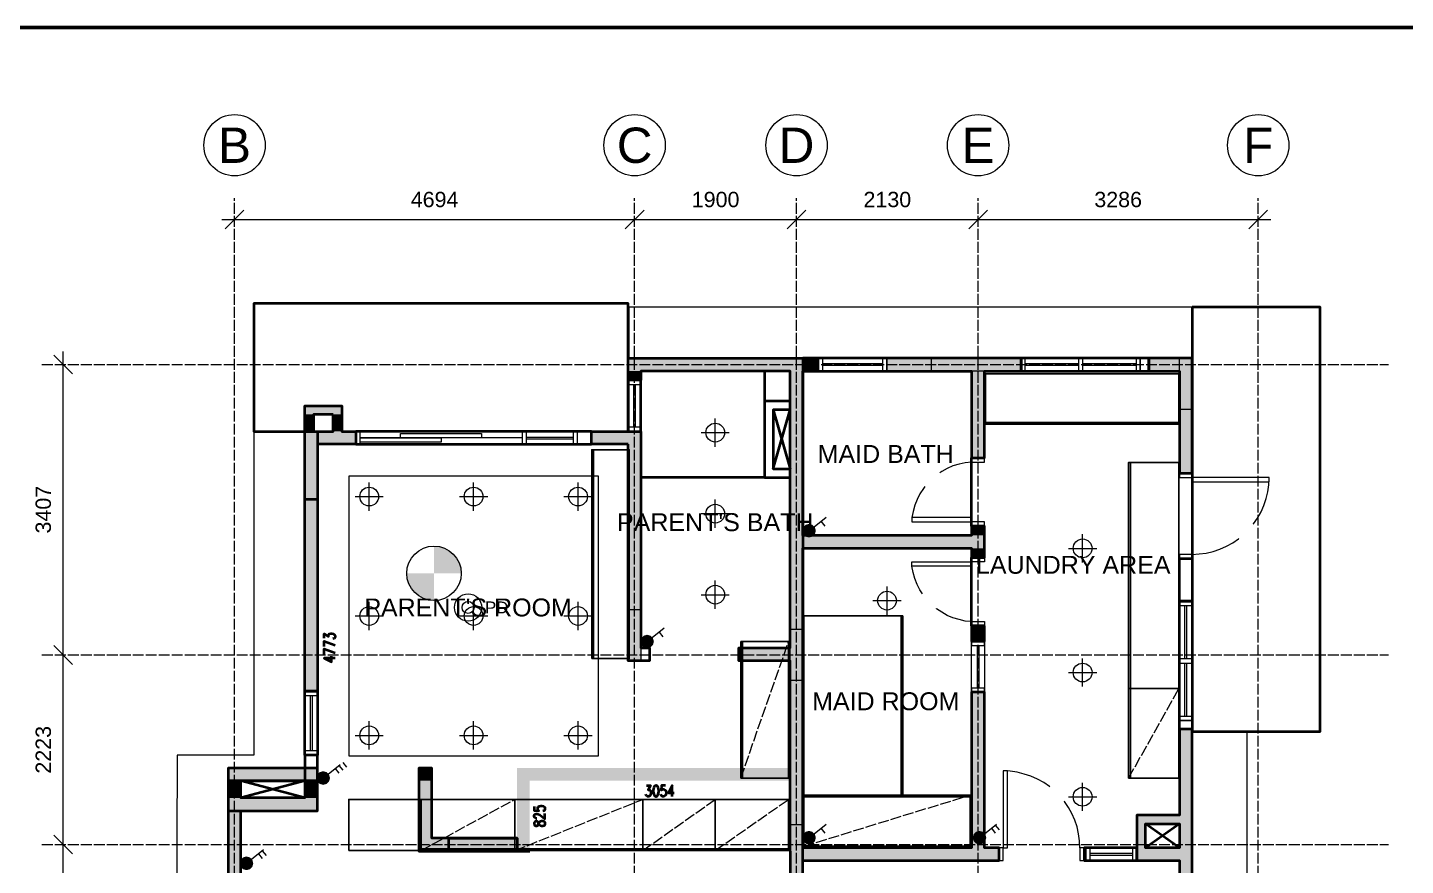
# Model space of a CAD drawing. Header units: millimetres. Extents: x 5 to 415, y 5 to 292.
# Drawn here: x 91.8 to 253.5, y 193.8 to 292 of the extents above; entities that cross this region are included whole.
import ezdxf
from ezdxf.enums import TextEntityAlignment as Align

# ---------------------------------------------------------------- set-up
doc = ezdxf.new("R2010")
doc.units = ezdxf.units.MM
doc.linetypes.add('DASHED', pattern=[1.524, 1.27, -0.254])
for name, color, linetype, lineweight in [('0-SHEET', 7, 'CONTINUOUS', 50), ('A-DOOR', 7, 'CONTINUOUS', 18), ('A-GRID', 8, 'DASHED', 13), ('A-GRID-TAG', 7, 'CONTINUOUS', 18), ('A-WALL', 250, 'CONTINUOUS', 35), ('A-WALL-FILL', 250, 'CONTINUOUS', 0), ('A-WALL-NEW', 5, 'CONTINUOUS', 35), ('A-WIND', 7, 'CONTINUOUS', 13), ('I-DIM', 5, 'CONTINUOUS', 13), ('I-JOIN', 6, 'CONTINUOUS', 25), ('I-JOIN-HIDDEN', 6, 'DASHED', 13), ('I-LITE', 1, 'CONTINUOUS', 18), ('I-ROOM', 7, 'CONTINUOUS', 13)]:
    doc.layers.add(name, color=color, linetype=linetype, lineweight=lineweight)
doc.styles.get("Standard").update_dxf_attribs({"font": 'arial.ttf'})

msp = doc.modelspace()

# ---------------------------------------------------------------- hatches: boundary and pattern name
at = {"layer": 'A-WALL-FILL', "true_color": 0x4d4d4d}
h = msp.add_hatch(color=7, dxfattribs=at)
h.dxf.hatch_style = 1
h.paths.add_polyline_path([(182.78, 253.22), (162.28, 253.22), (182.78, 251.72), (182.78, 253.22)])
h = msp.add_hatch(color=7, dxfattribs=at)
h.dxf.hatch_style = 1
h.paths.add_polyline_path([(162.28, 253.22), (182.78, 251.72), (162.28, 251.72), (162.28, 253.22)])
h = msp.add_hatch(color=7, dxfattribs=at)
h.dxf.hatch_style = 1
h.paths.add_polyline_path([(184.62, 253.22), (182.78, 253.22), (184.62, 251.72), (184.62, 253.22)])
h = msp.add_hatch(color=7, dxfattribs=at)
h.dxf.hatch_style = 1
h.paths.add_polyline_path([(182.78, 253.22), (184.62, 251.72), (182.78, 251.72), (182.78, 253.22)])
h = msp.add_hatch(color=7, dxfattribs=at)
h.dxf.hatch_style = 1
h.paths.add_polyline_path([(197.88, 253.22), (192.62, 253.22), (197.88, 251.72), (197.88, 253.22)])
h = msp.add_hatch(color=7, dxfattribs=at)
h.dxf.hatch_style = 1
h.paths.add_polyline_path([(192.62, 253.22), (197.88, 251.72), (192.62, 251.72), (192.62, 253.22)])
h = msp.add_hatch(color=7, dxfattribs=at)
h.dxf.hatch_style = 1
h.paths.add_polyline_path([(208.37, 253.22), (197.88, 253.22), (208.37, 251.72), (208.37, 253.22)])
h = msp.add_hatch(color=7, dxfattribs=at)
h.dxf.hatch_style = 1
h.paths.add_polyline_path([(197.88, 253.22), (208.37, 251.72), (197.88, 251.72), (197.88, 253.22)])
h = msp.add_hatch(color=7, dxfattribs=at)
h.dxf.hatch_style = 1
h.paths.add_polyline_path([(226.97, 253.22), (223.37, 253.22), (226.97, 251.72), (226.97, 253.22)])
h = msp.add_hatch(color=7, dxfattribs=at)
h.dxf.hatch_style = 1
h.paths.add_polyline_path([(223.37, 253.22), (226.97, 251.72), (223.37, 251.72), (223.37, 253.22)])
h = msp.add_hatch(color=7, dxfattribs=at)
h.dxf.hatch_style = 1
h.paths.add_polyline_path([(228.47, 253.22), (226.97, 253.22), (228.47, 247.22), (228.47, 253.22)])
h = msp.add_hatch(color=7, dxfattribs=at)
h.dxf.hatch_style = 1
h.paths.add_polyline_path([(226.97, 253.22), (228.47, 247.22), (226.97, 247.22), (226.97, 253.22)])
h = msp.add_hatch(color=7, dxfattribs=at)
h.dxf.hatch_style = 1
h.paths.add_polyline_path([(163.78, 251.72), (162.28, 251.72), (163.78, 250.64), (163.78, 251.72)])
h = msp.add_hatch(color=7, dxfattribs=at)
h.dxf.hatch_style = 1
h.paths.add_polyline_path([(162.28, 251.72), (163.78, 250.64), (162.28, 250.64), (162.28, 251.72)])
h = msp.add_hatch(color=7, dxfattribs=at)
h.dxf.hatch_style = 1
h.paths.add_polyline_path([(182.78, 251.72), (181.28, 251.72), (182.78, 239.25), (182.78, 251.72)])
h = msp.add_hatch(color=7, dxfattribs=at)
h.dxf.hatch_style = 1
h.paths.add_polyline_path([(181.28, 251.72), (182.78, 239.25), (181.28, 239.25), (181.28, 251.72)])
h = msp.add_hatch(color=7, dxfattribs=at)
h.dxf.hatch_style = 1
h.paths.add_polyline_path([(204.07, 251.72), (202.57, 251.72), (204.07, 241.54), (204.07, 251.72)])
h = msp.add_hatch(color=7, dxfattribs=at)
h.dxf.hatch_style = 1
h.paths.add_polyline_path([(202.57, 251.72), (204.07, 241.54), (202.57, 241.54), (202.57, 251.72)])
h = msp.add_hatch(color=7, dxfattribs=at)
h.dxf.hatch_style = 1
h.paths.add_polyline_path([(128.67, 247.64), (124.35, 247.64), (128.67, 246.64), (128.67, 247.64)])
h = msp.add_hatch(color=7, dxfattribs=at)
h.dxf.hatch_style = 1
h.paths.add_polyline_path([(124.35, 247.64), (128.67, 246.64), (124.35, 246.64), (124.35, 247.64)])
h = msp.add_hatch(color=7, dxfattribs=at)
h.dxf.hatch_style = 1
h.paths.add_polyline_path([(125.35, 246.64), (124.35, 246.64), (125.35, 244.64), (125.35, 246.64)])
h = msp.add_hatch(color=7, dxfattribs=at)
h.dxf.hatch_style = 1
h.paths.add_polyline_path([(124.35, 246.64), (125.35, 244.64), (124.35, 244.64), (124.35, 246.64)])
h = msp.add_hatch(color=7, dxfattribs=at)
h.dxf.hatch_style = 1
h.paths.add_polyline_path([(128.67, 246.64), (127.67, 246.64), (128.67, 244.64), (128.67, 246.64)])
h = msp.add_hatch(color=7, dxfattribs=at)
h.dxf.hatch_style = 1
h.paths.add_polyline_path([(127.67, 246.64), (128.67, 244.64), (127.67, 244.64), (127.67, 246.64)])
h = msp.add_hatch(color=7, dxfattribs=at)
h.dxf.hatch_style = 1
h.paths.add_polyline_path([(228.47, 247.22), (226.97, 247.22), (228.47, 239.73), (228.47, 247.22)])
h = msp.add_hatch(color=7, dxfattribs=at)
h.dxf.hatch_style = 1
h.paths.add_polyline_path([(226.97, 247.22), (228.47, 239.73), (226.97, 239.73), (226.97, 247.22)])
h = msp.add_hatch(color=7, dxfattribs=at)
h.dxf.hatch_style = 1
h.paths.add_polyline_path([(130.35, 244.64), (124.35, 244.64), (130.35, 243.14), (130.35, 244.64)])
h = msp.add_hatch(color=7, dxfattribs=at)
h.dxf.hatch_style = 1
h.paths.add_polyline_path([(124.35, 244.64), (130.35, 243.14), (124.35, 243.14), (124.35, 244.64)])
h = msp.add_hatch(color=7, dxfattribs=at)
h.dxf.hatch_style = 1
h.paths.add_polyline_path([(124.35, 244.64), (124.35, 236.65), (125.85, 244.64), (124.35, 244.64)])
h = msp.add_hatch(color=7, dxfattribs=at)
h.dxf.hatch_style = 1
h.paths.add_polyline_path([(124.35, 236.65), (125.85, 244.64), (125.85, 236.65), (124.35, 236.65)])
h = msp.add_hatch(color=7, dxfattribs=at)
h.dxf.hatch_style = 1
h.paths.add_polyline_path([(163.78, 244.64), (157.98, 244.64), (163.78, 243.14), (163.78, 244.64)])
h = msp.add_hatch(color=7, dxfattribs=at)
h.dxf.hatch_style = 1
h.paths.add_polyline_path([(157.98, 244.64), (163.78, 243.14), (157.98, 243.14), (157.98, 244.64)])
h = msp.add_hatch(color=7, dxfattribs=at)
h.dxf.hatch_style = 1
h.paths.add_polyline_path([(125.85, 243.14), (124.35, 243.14), (125.85, 214.17), (125.85, 243.14)])
h = msp.add_hatch(color=7, dxfattribs=at)
h.dxf.hatch_style = 1
h.paths.add_polyline_path([(124.35, 243.14), (125.85, 214.17), (124.35, 214.17), (124.35, 243.14)])
h = msp.add_hatch(color=7, dxfattribs=at)
h.dxf.hatch_style = 1
h.paths.add_polyline_path([(163.78, 243.14), (162.28, 243.14), (163.78, 223.75), (163.78, 243.14)])
h = msp.add_hatch(color=7, dxfattribs=at)
h.dxf.hatch_style = 1
h.paths.add_polyline_path([(162.28, 243.14), (163.78, 223.75), (162.28, 223.75), (162.28, 243.14)])
h = msp.add_hatch(color=7, dxfattribs=at)
h.dxf.hatch_style = 1
h.paths.add_polyline_path([(182.78, 239.25), (181.28, 239.25), (182.78, 230.95), (182.78, 239.25)])
h = msp.add_hatch(color=7, dxfattribs=at)
h.dxf.hatch_style = 1
h.paths.add_polyline_path([(181.28, 239.25), (182.78, 230.95), (181.28, 230.95), (181.28, 239.25)])
h = msp.add_hatch(color=7, dxfattribs=at)
h.dxf.hatch_style = 1
h.paths.add_polyline_path([(204.07, 233.55), (202.57, 233.55), (204.07, 232.45), (204.07, 233.55)])
h = msp.add_hatch(color=7, dxfattribs=at)
h.dxf.hatch_style = 1
h.paths.add_polyline_path([(202.57, 233.55), (204.07, 232.45), (202.57, 232.45), (202.57, 233.55)])
h = msp.add_hatch(color=7, dxfattribs=at)
h.dxf.hatch_style = 1
h.paths.add_polyline_path([(204.07, 232.45), (182.78, 232.45), (204.07, 230.95), (204.07, 232.45)])
h = msp.add_hatch(color=7, dxfattribs=at)
h.dxf.hatch_style = 1
h.paths.add_polyline_path([(182.78, 232.45), (204.07, 230.95), (182.78, 230.95), (182.78, 232.45)])
h = msp.add_hatch(color=7, dxfattribs=at)
h.dxf.hatch_style = 1
h.paths.add_polyline_path([(182.78, 230.95), (181.28, 230.95), (182.78, 221.45), (182.78, 230.95)])
h = msp.add_hatch(color=7, dxfattribs=at)
h.dxf.hatch_style = 1
h.paths.add_polyline_path([(181.28, 230.95), (182.78, 221.45), (181.28, 221.45), (181.28, 230.95)])
h = msp.add_hatch(color=7, dxfattribs=at)
h.dxf.hatch_style = 1
h.paths.add_polyline_path([(204.07, 230.95), (202.57, 230.95), (204.07, 229.85), (204.07, 230.95)])
h = msp.add_hatch(color=7, dxfattribs=at)
h.dxf.hatch_style = 1
h.paths.add_polyline_path([(202.57, 230.95), (204.07, 229.85), (202.57, 229.85), (202.57, 230.95)])
h = msp.add_hatch(color=7, dxfattribs=at)
h.dxf.hatch_style = 1
h.paths.add_polyline_path([(163.78, 223.75), (162.28, 223.75), (163.78, 217.75), (163.78, 223.75)])
h = msp.add_hatch(color=7, dxfattribs=at)
h.dxf.hatch_style = 1
h.paths.add_polyline_path([(162.28, 223.75), (163.78, 217.75), (162.28, 217.75), (162.28, 223.75)])
h = msp.add_hatch(color=7, dxfattribs=at)
h.dxf.hatch_style = 1
h.paths.add_polyline_path([(204.07, 221.85), (202.57, 221.85), (204.07, 220.05), (204.07, 221.85)])
h = msp.add_hatch(color=7, dxfattribs=at)
h.dxf.hatch_style = 1
h.paths.add_polyline_path([(202.57, 221.85), (204.07, 220.05), (202.57, 220.05), (202.57, 221.85)])
h = msp.add_hatch(color=7, dxfattribs=at)
h.dxf.hatch_style = 1
h.paths.add_polyline_path([(182.78, 221.45), (181.28, 221.45), (182.78, 215.45), (182.78, 221.45)])
h = msp.add_hatch(color=7, dxfattribs=at)
h.dxf.hatch_style = 1
h.paths.add_polyline_path([(181.28, 221.45), (182.78, 215.45), (181.28, 215.45), (181.28, 221.45)])
h = msp.add_hatch(color=7, dxfattribs=at)
h.dxf.hatch_style = 1
h.paths.add_polyline_path([(181.28, 219.25), (175.28, 219.25), (181.28, 217.75), (181.28, 219.25)])
h = msp.add_hatch(color=7, dxfattribs=at)
h.dxf.hatch_style = 1
h.paths.add_polyline_path([(175.28, 219.25), (181.28, 217.75), (175.28, 217.75), (175.28, 219.25)])
h = msp.add_hatch(color=7, dxfattribs=at)
h.dxf.hatch_style = 1
h.paths.add_polyline_path([(182.78, 215.45), (181.28, 215.45), (182.78, 198.53), (182.78, 215.45)])
h = msp.add_hatch(color=7, dxfattribs=at)
h.dxf.hatch_style = 1
h.paths.add_polyline_path([(181.28, 215.45), (182.78, 198.53), (181.28, 198.53), (181.28, 215.45)])
h = msp.add_hatch(color=7, dxfattribs=at)
h.dxf.hatch_style = 1
h.paths.add_polyline_path([(204.07, 214.05), (202.57, 214.05), (204.07, 195.83), (204.07, 214.05)])
h = msp.add_hatch(color=7, dxfattribs=at)
h.dxf.hatch_style = 1
h.paths.add_polyline_path([(202.57, 214.05), (204.07, 195.83), (202.57, 195.83), (202.57, 214.05)])
h = msp.add_hatch(color=7, dxfattribs=at)
h.dxf.hatch_style = 1
h.paths.add_polyline_path([(228.47, 209.73), (226.97, 209.73), (228.47, 199.63), (228.47, 209.73)])
h = msp.add_hatch(color=7, dxfattribs=at)
h.dxf.hatch_style = 1
h.paths.add_polyline_path([(226.97, 209.73), (228.47, 199.63), (226.97, 199.63), (226.97, 209.73)])
h = msp.add_hatch(color=7, dxfattribs=at)
h.dxf.hatch_style = 1
h.paths.add_polyline_path([(125.85, 205.17), (115.35, 205.17), (125.85, 203.67), (125.85, 205.17)])
h = msp.add_hatch(color=7, dxfattribs=at)
h.dxf.hatch_style = 1
h.paths.add_polyline_path([(115.35, 205.17), (125.85, 203.67), (115.35, 203.67), (115.35, 205.17)])
h = msp.add_hatch(color=7, dxfattribs=at)
h.dxf.hatch_style = 1
h.paths.add_polyline_path([(116.85, 203.67), (115.35, 203.67), (116.85, 201.67), (116.85, 203.67)])
h = msp.add_hatch(color=7, dxfattribs=at)
h.dxf.hatch_style = 1
h.paths.add_polyline_path([(115.35, 203.67), (116.85, 201.67), (115.35, 201.67), (115.35, 203.67)])
h = msp.add_hatch(color=7, dxfattribs=at)
h.dxf.hatch_style = 1
h.paths.add_polyline_path([(125.85, 203.67), (124.35, 203.67), (125.85, 201.67), (125.85, 203.67)])
h = msp.add_hatch(color=7, dxfattribs=at)
h.dxf.hatch_style = 1
h.paths.add_polyline_path([(124.35, 203.67), (125.85, 201.67), (124.35, 201.67), (124.35, 203.67)])
h = msp.add_hatch(color=7, dxfattribs=at)
h.dxf.hatch_style = 1
h.paths.add_polyline_path([(125.85, 201.67), (115.35, 201.67), (125.85, 200.17), (125.85, 201.67)])
h = msp.add_hatch(color=7, dxfattribs=at)
h.dxf.hatch_style = 1
h.paths.add_polyline_path([(115.35, 201.67), (125.85, 200.17), (115.35, 200.17), (115.35, 201.67)])
h = msp.add_hatch(color=7, dxfattribs=at)
h.dxf.hatch_style = 1
h.paths.add_polyline_path([(116.85, 200.17), (115.35, 200.17), (116.85, 189.13), (116.85, 200.17)])
h = msp.add_hatch(color=7, dxfattribs=at)
h.dxf.hatch_style = 1
h.paths.add_polyline_path([(115.35, 200.17), (116.85, 189.13), (115.35, 189.13), (115.35, 200.17)])
h = msp.add_hatch(color=7, dxfattribs=at)
h.dxf.hatch_style = 1
h.paths.add_polyline_path([(228.47, 199.63), (221.97, 199.63), (228.47, 198.63), (228.47, 199.63)])
h = msp.add_hatch(color=7, dxfattribs=at)
h.dxf.hatch_style = 1
h.paths.add_polyline_path([(221.97, 199.63), (228.47, 198.63), (221.97, 198.63), (221.97, 199.63)])
h = msp.add_hatch(color=7, dxfattribs=at)
h.dxf.hatch_style = 1
h.paths.add_polyline_path([(182.78, 198.53), (181.28, 198.53), (182.78, 187.53), (182.78, 198.53)])
h = msp.add_hatch(color=7, dxfattribs=at)
h.dxf.hatch_style = 1
h.paths.add_polyline_path([(181.28, 198.53), (182.78, 187.53), (181.28, 187.53), (181.28, 198.53)])
h = msp.add_hatch(color=7, dxfattribs=at)
h.dxf.hatch_style = 1
h.paths.add_polyline_path([(222.97, 198.63), (221.97, 198.63), (222.97, 195.83), (222.97, 198.63)])
h = msp.add_hatch(color=7, dxfattribs=at)
h.dxf.hatch_style = 1
h.paths.add_polyline_path([(221.97, 198.63), (222.97, 195.83), (221.97, 195.83), (221.97, 198.63)])
h = msp.add_hatch(color=7, dxfattribs=at)
h.dxf.hatch_style = 1
h.paths.add_polyline_path([(228.47, 198.63), (226.97, 198.63), (228.47, 195.83), (228.47, 198.63)])
h = msp.add_hatch(color=7, dxfattribs=at)
h.dxf.hatch_style = 1
h.paths.add_polyline_path([(226.97, 198.63), (228.47, 195.83), (226.97, 195.83), (226.97, 198.63)])
h = msp.add_hatch(color=7, dxfattribs=at)
h.dxf.hatch_style = 1
h.paths.add_polyline_path([(141.24, 195.43), (149.24, 195.43), (141.24, 196.93), (141.24, 195.43)])
h = msp.add_hatch(color=7, dxfattribs=at)
h.dxf.hatch_style = 1
h.paths.add_polyline_path([(149.24, 195.43), (141.24, 196.93), (149.24, 196.93), (149.24, 195.43)])
h = msp.add_hatch(color=7, dxfattribs=at)
h.dxf.hatch_style = 1
h.paths.add_polyline_path([(205.79, 195.83), (182.78, 195.83), (205.79, 194.33), (205.79, 195.83)])
h = msp.add_hatch(color=7, dxfattribs=at)
h.dxf.hatch_style = 1
h.paths.add_polyline_path([(182.78, 195.83), (205.79, 194.33), (182.78, 194.33), (182.78, 195.83)])
h = msp.add_hatch(color=7, dxfattribs=at)
h.dxf.hatch_style = 1
h.paths.add_polyline_path([(228.47, 195.83), (221.97, 195.83), (228.47, 194.33), (228.47, 195.83)])
h = msp.add_hatch(color=7, dxfattribs=at)
h.dxf.hatch_style = 1
h.paths.add_polyline_path([(221.97, 195.83), (228.47, 194.33), (221.97, 194.33), (221.97, 195.83)])
h = msp.add_hatch(color=7, dxfattribs=at)
h.dxf.hatch_style = 1
h.paths.add_polyline_path([(228.47, 194.33), (226.97, 194.33), (228.47, 191.63), (228.47, 194.33)])
h = msp.add_hatch(color=7, dxfattribs=at)
h.dxf.hatch_style = 1
h.paths.add_polyline_path([(226.97, 194.33), (228.47, 191.63), (226.97, 191.63), (226.97, 194.33)])
at = {"layer": 'A-WALL-NEW', "true_color": 0x4554a5}
h = msp.add_hatch(color=7, dxfattribs=at)
h.dxf.hatch_style = 1
h.paths.add_polyline_path([(139.24, 205.17), (137.74, 205.17), (139.24, 203.67), (139.24, 205.17)])
h = msp.add_hatch(color=7, dxfattribs=at)
h.dxf.hatch_style = 1
h.paths.add_polyline_path([(137.74, 205.17), (139.24, 203.67), (137.74, 203.67), (137.74, 205.17)])
h = msp.add_hatch(color=7, dxfattribs=at)
h.dxf.hatch_style = 1
h.paths.add_polyline_path([(181.28, 205.17), (149.24, 205.17), (181.28, 203.67), (181.28, 205.17)])
h = msp.add_hatch(color=7, dxfattribs=at)
h.dxf.hatch_style = 1
h.paths.add_polyline_path([(149.24, 205.17), (181.28, 203.67), (149.24, 203.67), (149.24, 205.17)])
h = msp.add_hatch(color=7, dxfattribs=at)
h.dxf.hatch_style = 1
h.paths.add_polyline_path([(139.24, 203.67), (137.74, 203.67), (139.24, 196.93), (139.24, 203.67)])
h = msp.add_hatch(color=7, dxfattribs=at)
h.dxf.hatch_style = 1
h.paths.add_polyline_path([(137.74, 203.67), (139.24, 196.93), (137.74, 196.93), (137.74, 203.67)])
h = msp.add_hatch(color=7, dxfattribs=at)
h.dxf.hatch_style = 1
h.paths.add_polyline_path([(150.74, 203.67), (149.24, 203.67), (150.74, 195.43), (150.74, 203.67)])
h = msp.add_hatch(color=7, dxfattribs=at)
h.dxf.hatch_style = 1
h.paths.add_polyline_path([(149.24, 203.67), (150.74, 195.43), (149.24, 195.43), (149.24, 203.67)])
h = msp.add_hatch(color=7, dxfattribs=at)
h.dxf.hatch_style = 1
h.paths.add_polyline_path([(141.24, 196.93), (137.74, 196.93), (141.24, 195.43), (141.24, 196.93)])
h = msp.add_hatch(color=7, dxfattribs=at)
h.dxf.hatch_style = 1
h.paths.add_polyline_path([(137.74, 196.93), (141.24, 195.43), (137.74, 195.43), (137.74, 196.93)])
at = {"layer": 'I-LITE'}
h = msp.add_hatch(color=1, dxfattribs=at)
h.dxf.hatch_style = 1
h.paths.add_polyline_path([(184.3, 233), (184.19, 233.4), (183.9, 233.69), (183.5, 233.8), (183.1, 233.69), (182.81, 233.4), (182.7, 233), (182.81, 232.6), (183.1, 232.31), (183.5, 232.2), (183.9, 232.31), (184.19, 232.6)])
h = msp.add_hatch(color=1, dxfattribs=at)
h.dxf.hatch_style = 1
h.paths.add_polyline_path([(139.5, 228), (142.7, 228), (142.66, 228.5), (142.54, 228.99), (142.35, 229.45), (142.09, 229.88), (141.76, 230.26), (141.38, 230.59), (140.95, 230.85), (140.49, 231.04), (140, 231.16), (139.5, 231.2)])
h = msp.add_hatch(color=1, dxfattribs=at)
h.dxf.hatch_style = 1
h.paths.add_polyline_path([(139.5, 228), (136.3, 228), (136.34, 227.5), (136.46, 227.01), (136.65, 226.55), (136.91, 226.12), (137.24, 225.74), (137.62, 225.41), (138.05, 225.15), (138.51, 224.96), (139, 224.84), (139.5, 224.8)])
h = msp.add_hatch(color=1, dxfattribs=at)
h.dxf.hatch_style = 1
h.paths.add_polyline_path([(165.3, 220), (165.19, 220.4), (164.9, 220.69), (164.5, 220.8), (164.1, 220.69), (163.81, 220.4), (163.7, 220), (163.81, 219.6), (164.1, 219.31), (164.5, 219.2), (164.9, 219.31), (165.19, 219.6)])
h = msp.add_hatch(color=1, dxfattribs=at)
h.dxf.hatch_style = 1
h.paths.add_polyline_path([(127.3, 204), (127.19, 204.4), (126.9, 204.69), (126.5, 204.8), (126.1, 204.69), (125.81, 204.4), (125.7, 204), (125.81, 203.6), (126.1, 203.31), (126.5, 203.2), (126.9, 203.31), (127.19, 203.6)])
h = msp.add_hatch(color=1, dxfattribs=at)
h.dxf.hatch_style = 1
h.paths.add_polyline_path([(184.3, 197), (184.19, 197.4), (183.9, 197.69), (183.5, 197.8), (183.1, 197.69), (182.81, 197.4), (182.7, 197), (182.81, 196.6), (183.1, 196.31), (183.5, 196.2), (183.9, 196.31), (184.19, 196.6)])
h = msp.add_hatch(color=1, dxfattribs=at)
h.dxf.hatch_style = 1
h.paths.add_polyline_path([(204.3, 197), (204.19, 197.4), (203.9, 197.69), (203.5, 197.8), (203.1, 197.69), (202.81, 197.4), (202.7, 197), (202.81, 196.6), (203.1, 196.31), (203.5, 196.2), (203.9, 196.31), (204.19, 196.6)])
h = msp.add_hatch(color=1, dxfattribs=at)
h.dxf.hatch_style = 1
h.paths.add_polyline_path([(118.3, 194), (118.19, 194.4), (117.9, 194.69), (117.5, 194.8), (117.1, 194.69), (116.81, 194.4), (116.7, 194), (116.81, 193.6), (117.1, 193.31), (117.5, 193.2), (117.9, 193.31), (118.19, 193.6)])

# ---------------------------------------------------------------- linework, layer by layer
at = {"layer": '0-SHEET'}
msp.add_lwpolyline([(5, 5), (415, 5), (415, 292), (5, 292)], close=True, dxfattribs=at)
at = {"layer": 'A-DOOR'}
for points in [[(184.62, 253.22), (192.62, 253.22), (192.62, 251.72), (184.62, 251.72), (184.62, 253.22)], [(185.12, 253.22), (184.62, 253.22), (184.62, 251.72), (185.12, 251.72), (185.12, 253.22)], [(192.12, 252.56), (185.12, 252.56)], [(192.12, 252.36), (185.12, 252.36)], [(192.62, 253.22), (192.12, 253.22), (192.12, 251.72), (192.62, 251.72), (192.62, 253.22)], [(208.37, 253.22), (222.37, 253.22), (222.37, 251.72), (208.37, 251.72), (208.37, 253.22)], [(208.87, 253.22), (208.37, 253.22), (208.37, 251.72), (208.87, 251.72), (208.87, 253.22)], [(215.11, 252.56), (208.87, 252.56)], [(215.11, 252.36), (208.87, 252.36)], [(215.61, 253.22), (215.11, 253.22), (215.11, 251.72), (215.61, 251.72), (215.61, 253.22)], [(221.87, 252.56), (215.61, 252.56)], [(221.87, 252.36), (215.61, 252.36)], [(222.37, 253.22), (221.87, 253.22), (221.87, 251.72), (222.37, 251.72), (222.37, 253.22)], [(162.28, 244.64), (162.28, 250.64), (163.78, 250.64), (163.78, 244.64), (162.28, 244.64)], [(162.28, 250.64), (162.28, 250.14), (163.78, 250.14), (163.78, 250.64), (162.28, 250.64)], [(162.92, 250.14), (162.92, 245.14)], [(163.12, 250.14), (163.12, 245.14)], [(130.35, 244.64), (130.35, 243.14), (156.34, 243.14), (156.34, 244.64), (130.35, 244.64)], [(130.85, 244.64), (130.35, 244.64), (130.35, 243.14), (130.85, 243.14), (130.85, 244.64)], [(145.08, 244.38), (145.08, 243.88), (135.59, 243.88), (135.59, 244.38), (145.08, 244.38)], [(150.34, 244.64), (149.84, 244.64), (149.84, 243.14), (150.34, 243.14), (150.34, 244.64)], [(156.34, 244.64), (155.84, 244.64), (155.84, 243.14), (156.34, 243.14), (156.34, 244.64)], [(162.28, 245.14), (162.28, 244.64), (163.78, 244.64), (163.78, 245.14), (162.28, 245.14)], [(149.84, 243.88), (130.85, 243.88)], [(140.34, 243.88), (140.34, 243.38), (130.85, 243.38), (130.85, 243.88), (140.34, 243.88)], [(150.34, 243.98), (155.84, 243.98)], [(150.34, 243.78), (155.84, 243.78)], [(202.57, 241.05), (201.83, 240.97), (201.11, 240.81), (200.39, 240.59), (199.72, 240.31), (199.08, 239.95), (198.84, 239.79)], [(204.07, 241.05), (204.07, 241.54), (202.57, 241.54), (202.57, 241.05), (204.07, 241.05)], [(226.97, 239.73), (226.97, 239.23), (228.47, 239.23), (228.47, 239.73), (226.97, 239.73)], [(197.1, 238.17), (196.92, 237.95), (196.52, 237.33), (196.18, 236.67), (195.9, 235.99), (195.7, 235.27), (195.58, 234.55)], [(228.47, 239.23), (228.47, 238.73), (237.47, 238.73), (237.47, 239.23), (228.47, 239.23)], [(235.61, 233.77), (235.65, 233.81), (236.11, 234.49), (236.53, 235.21), (236.85, 235.97), (237.13, 236.77), (237.31, 237.57), (237.43, 238.39), (237.47, 239.23)], [(202.57, 234.05), (202.57, 234.55), (195.58, 234.55), (195.58, 234.05), (202.57, 234.05)], [(204.07, 233.55), (204.07, 234.05), (202.57, 234.05), (202.57, 233.55), (204.07, 233.55)], [(228.47, 230.23), (229.29, 230.27), (230.11, 230.37), (230.93, 230.57), (231.71, 230.83), (232.47, 231.17), (233.21, 231.57), (233.89, 232.05), (233.93, 232.07)], [(204.07, 229.85), (204.07, 229.35), (202.57, 229.35), (202.57, 229.85), (204.07, 229.85)], [(226.97, 230.23), (226.97, 229.73), (228.47, 229.73), (228.47, 230.23), (226.97, 230.23)], [(202.57, 229.35), (202.57, 228.85), (195.58, 228.85), (195.58, 229.35), (202.57, 229.35)], [(196.8, 225.61), (196.52, 226.05), (196.18, 226.71), (195.9, 227.41), (195.7, 228.11), (195.58, 228.85)], [(228.47, 224.73), (228.47, 210.73), (226.97, 210.73), (226.97, 224.73), (228.47, 224.73)], [(228.47, 224.23), (228.47, 224.73), (226.97, 224.73), (226.97, 224.23), (228.47, 224.23)], [(202.57, 222.35), (201.83, 222.41), (201.11, 222.57), (200.39, 222.79), (199.72, 223.07), (199.08, 223.43), (198.46, 223.85), (198.44, 223.87)], [(227.61, 217.97), (227.61, 224.23)], [(227.81, 217.97), (227.81, 224.23)], [(204.07, 222.35), (204.07, 221.85), (202.57, 221.85), (202.57, 222.35), (204.07, 222.35)], [(202.57, 214.05), (202.57, 220.05), (204.07, 220.05), (204.07, 214.05), (202.57, 214.05)], [(202.57, 220.05), (202.57, 219.55), (204.07, 219.55), (204.07, 220.05), (202.57, 220.05)], [(203.21, 219.55), (203.21, 214.55)], [(203.41, 219.55), (203.41, 214.55)], [(228.47, 217.47), (228.47, 217.97), (226.97, 217.97), (226.97, 217.47), (228.47, 217.47)], [(227.61, 211.23), (227.61, 217.47)], [(227.81, 211.23), (227.81, 217.47)], [(124.35, 206.67), (124.35, 214.17), (125.85, 214.17), (125.85, 206.67), (124.35, 206.67)], [(124.35, 214.17), (124.35, 213.67), (125.85, 213.67), (125.85, 214.17), (124.35, 214.17)], [(124.99, 213.67), (124.99, 207.17)], [(125.19, 213.67), (125.19, 207.17)], [(202.57, 214.55), (202.57, 214.05), (204.07, 214.05), (204.07, 214.55), (202.57, 214.55)], [(228.47, 210.73), (228.47, 211.23), (226.97, 211.23), (226.97, 210.73), (228.47, 210.73)], [(124.35, 207.17), (124.35, 206.67), (125.85, 206.67), (125.85, 207.17), (124.35, 207.17)], [(206.29, 195.83), (206.79, 195.83), (206.79, 204.83), (206.29, 204.83), (206.29, 195.83)], [(211.75, 202.97), (211.71, 203.01), (211.03, 203.47), (210.29, 203.87), (209.53, 204.21), (208.75, 204.47), (207.93, 204.67), (207.11, 204.79), (206.29, 204.83)], [(215.29, 195.83), (215.25, 196.65), (215.13, 197.47), (214.95, 198.29), (214.67, 199.07), (214.35, 199.83), (213.93, 200.55), (213.47, 201.25), (213.43, 201.29)], [(205.79, 194.33), (206.29, 194.33), (206.29, 195.83), (205.79, 195.83), (205.79, 194.33)], [(215.29, 194.33), (215.79, 194.33), (215.79, 195.83), (215.29, 195.83), (215.29, 194.33)], [(221.97, 194.33), (215.97, 194.33), (215.97, 195.83), (221.97, 195.83), (221.97, 194.33)], [(215.97, 194.33), (216.47, 194.33), (216.47, 195.83), (215.97, 195.83), (215.97, 194.33)], [(221.47, 194.33), (221.97, 194.33), (221.97, 195.83), (221.47, 195.83), (221.47, 194.33)], [(216.47, 195.17), (221.47, 195.17)], [(216.47, 194.97), (221.47, 194.97)]]:
    msp.add_lwpolyline(points, dxfattribs=at)
at = {"layer": 'A-GRID'}
for p, q in [((116.1, 37), (116.1, 272)), ((163.04, 37), (163.04, 272)), ((182.04, 37), (182.04, 272)), ((203.34, 37), (203.34, 272)), ((236.2, 37), (236.2, 272)), ((93.5, 252.5), (251.5, 252.5)), ((93.5, 218.43), (251.5, 218.43)), ((93.5, 196.2), (251.5, 196.2))]:
    msp.add_line(p, q, dxfattribs=at)
at = {"layer": 'A-GRID-TAG'}
for centre in [(116.1, 278.2), (163.04, 278.2), (182.04, 278.2), (203.34, 278.2), (236.2, 278.2)]:
    msp.add_circle(centre, 3.6, dxfattribs=at)
at = {"layer": 'A-WALL'}
for points in [[(162.28, 244.64), (162.28, 259.64), (124.35, 259.64), (118.35, 259.64), (118.35, 244.64), (124.35, 244.64)], [(162.28, 259.22), (162.28, 253.22)], [(228.47, 259.22), (228.47, 209.47), (243.47, 209.47), (243.47, 259.22), (228.47, 259.22)], [(181.28, 195.43), (181.28, 217.75), (175.28, 217.75), (175.28, 219.25), (181.28, 219.25), (181.28, 239.25), (181.28, 251.72), (163.78, 251.72), (163.78, 250.64), (162.28, 250.64), (162.28, 251.72), (162.28, 253.22), (178.28, 253.22), (181.28, 253.22), (182.78, 253.22), (182.78, 195.91)], [(182.78, 189.33), (182.78, 194.33), (205.79, 194.33), (205.79, 195.83), (204.07, 195.83), (204.07, 214.05), (202.57, 214.05), (202.57, 195.83), (182.78, 195.83), (182.78, 230.95), (202.57, 230.95), (202.57, 229.85), (204.07, 229.85), (204.07, 233.55), (202.57, 233.55), (202.57, 232.45), (182.78, 232.45), (182.78, 251.72), (202.57, 251.72), (202.57, 241.54), (204.07, 241.54), (204.07, 251.72), (208.37, 251.72), (208.37, 253.22), (182.78, 253.22), (182.78, 251.72)], [(208.37, 251.72), (223.37, 251.72), (223.37, 253.22), (208.37, 253.22), (208.37, 251.72)], [(223.37, 253.22), (223.37, 251.72), (226.97, 251.72), (226.97, 239.73), (228.47, 239.73), (228.47, 251.72), (228.47, 253.22), (223.37, 253.22)], [(162.28, 244.64), (163.78, 244.64), (163.78, 250.64), (162.28, 250.64), (162.28, 244.64)], [(181.28, 251.72), (178.28, 251.72), (178.28, 239.25), (181.28, 239.25)], [(125.67, 214.17), (124.35, 214.17), (124.35, 247.64), (125.85, 247.64), (128.67, 247.64), (128.67, 244.64), (130.35, 244.64), (130.35, 243.14), (125.85, 243.14), (125.85, 214.17), (125.85, 206.67), (124.35, 206.67), (124.35, 214.17), (125.85, 214.17)], [(181.28, 248.18), (178.28, 248.18)], [(127.67, 246.64), (125.35, 246.64), (125.35, 244.64), (127.67, 244.64), (127.67, 246.64)], [(181.28, 247.18), (179.28, 247.18), (179.28, 240.25), (181.28, 240.25)], [(179.28, 247.18), (181.28, 240.25)], [(179.28, 240.25), (181.28, 247.18)], [(124.35, 236.65), (124.35, 244.64), (125.85, 244.64), (125.85, 236.65), (124.35, 236.65)], [(130.35, 243.14), (157.98, 243.14), (157.98, 244.64), (130.35, 244.64), (130.35, 243.14)], [(162.28, 243.14), (157.98, 243.14), (157.98, 244.64), (162.28, 244.64), (163.78, 244.64), (163.78, 243.14), (163.78, 219.25), (164.78, 219.25), (164.78, 217.75), (163.78, 217.75), (162.28, 217.75), (162.28, 243.14)], [(202.57, 233.55), (202.57, 241.54)], [(178.28, 239.25), (163.78, 239.25)], [(202.57, 221.85), (202.57, 229.85)], [(226.97, 229.73), (228.47, 229.73), (228.47, 224.73), (226.97, 224.73), (226.97, 229.73)], [(226.97, 224.73), (228.47, 224.73), (228.47, 209.73), (226.97, 209.73), (226.97, 224.73)], [(204.07, 221.85), (202.57, 221.85), (202.57, 220.05), (204.07, 220.05), (204.07, 221.85)], [(126.63, 220.39), (126.63, 220.89), (127.11, 220.61), (127.11, 220.75), (127.17, 220.85), (127.23, 220.89), (127.41, 220.93), (127.53, 220.93), (127.71, 220.89), (127.83, 220.79), (127.89, 220.67), (127.89, 220.53), (127.83, 220.39), (127.77, 220.35), (127.65, 220.31)], [(126.63, 219.41), (126.63, 220.03), (127.89, 219.59)], [(126.63, 218.51), (126.63, 219.15), (127.89, 218.69)], [(127.89, 218.07), (126.63, 218.07), (127.47, 217.63), (127.47, 218.29)], [(226.97, 209.73), (226.97, 199.63), (221.97, 199.63), (221.97, 195.83), (221.97, 194.33), (226.97, 194.33), (226.97, 191.63), (228.47, 191.63), (228.47, 209.73), (226.97, 209.73)], [(125.85, 205.17), (125.85, 206.67), (124.35, 206.67), (124.35, 203.67)], [(115.35, 200.17), (125.85, 200.17), (125.85, 205.17), (115.35, 205.17), (115.35, 200.17)], [(149.24, 196.93), (139.24, 196.93), (139.24, 203.67), (139.24, 205.17), (137.74, 205.17), (137.74, 203.67)], [(115.35, 179.13), (116.85, 179.13), (116.85, 200.17), (125.85, 200.17), (125.85, 203.67), (115.35, 203.67), (115.35, 179.13), (116.85, 179.13)], [(124.35, 203.67), (116.85, 201.67), (116.85, 203.67), (124.35, 203.67), (124.35, 201.67), (116.85, 201.67)], [(124.35, 201.67), (116.85, 203.67)], [(137.74, 203.67), (137.74, 195.43), (150.74, 195.43)], [(164.42, 203.11), (164.92, 203.11), (164.64, 202.63), (164.78, 202.63), (164.86, 202.57), (164.92, 202.51), (164.96, 202.33), (164.96, 202.21), (164.92, 202.03), (164.82, 201.91), (164.68, 201.85), (164.56, 201.85), (164.42, 201.91), (164.38, 201.97), (164.34, 202.09)], [(165.5, 203.11), (165.36, 203.05), (165.28, 202.87), (165.22, 202.57), (165.22, 202.39), (165.28, 202.09), (165.36, 201.91), (165.5, 201.85), (165.58, 201.85), (165.72, 201.91), (165.8, 202.09), (165.86, 202.39), (165.86, 202.57), (165.8, 202.87), (165.72, 203.05), (165.58, 203.11), (165.5, 203.11)], [(166.66, 203.11), (166.2, 203.11), (166.16, 202.57), (166.2, 202.63), (166.34, 202.69), (166.48, 202.69), (166.6, 202.63), (166.7, 202.51), (166.74, 202.33), (166.74, 202.21), (166.7, 202.03), (166.6, 201.91), (166.48, 201.85), (166.34, 201.85), (166.2, 201.91), (166.16, 201.97), (166.12, 202.09)], [(167.46, 201.85), (167.46, 203.11), (167.02, 202.27), (167.68, 202.27)], [(151.26, 200.67), (151.26, 200.21), (151.8, 200.17), (151.74, 200.21), (151.68, 200.35), (151.68, 200.49), (151.74, 200.61), (151.86, 200.71), (152.04, 200.75), (152.16, 200.75), (152.34, 200.71), (152.46, 200.61), (152.52, 200.49), (152.52, 200.35), (152.46, 200.21), (152.4, 200.17), (152.28, 200.13)], [(151.56, 199.27), (151.5, 199.27), (151.38, 199.33), (151.32, 199.37), (151.26, 199.45), (151.26, 199.63), (151.32, 199.73), (151.38, 199.77), (151.5, 199.81), (151.62, 199.81), (151.74, 199.77), (151.92, 199.69), (152.52, 199.23), (152.52, 199.85)], [(151.26, 198.57), (151.32, 198.43), (151.44, 198.39), (151.56, 198.39), (151.68, 198.43), (151.74, 198.51), (151.8, 198.69), (151.86, 198.83), (151.98, 198.93), (152.1, 198.97), (152.28, 198.97), (152.4, 198.93), (152.46, 198.87), (152.52, 198.75), (152.52, 198.57), (152.46, 198.43), (152.4, 198.39), (152.28, 198.35), (152.1, 198.35), (151.98, 198.39), (151.86, 198.47), (151.8, 198.61), (151.74, 198.79), (151.68, 198.87), (151.56, 198.93), (151.44, 198.93), (151.32, 198.87), (151.26, 198.75), (151.26, 198.57)], [(226.97, 198.63), (222.97, 195.83), (222.97, 198.63), (226.97, 198.63), (226.97, 195.83), (222.97, 195.83)], [(226.97, 195.83), (222.97, 198.63)], [(149.24, 195.43), (141.24, 195.43), (141.24, 196.93), (149.24, 196.93), (149.24, 195.43)], [(181.28, 195.43), (181.28, 187.53), (182.78, 187.53), (182.78, 194.33), (182.78, 196.93)], [(221.97, 194.33), (221.97, 195.83), (215.77, 195.83), (215.77, 194.33), (221.97, 194.33)]]:
    msp.add_lwpolyline(points, dxfattribs=at)
at = {"layer": 'A-WIND'}
for points in [[(228.47, 259.22), (162.28, 259.22)], [(197.88, 253.22), (208.37, 253.22), (208.37, 251.72), (197.88, 251.72), (197.88, 253.22)], [(228.47, 253.22), (228.47, 247.22), (226.97, 247.22), (226.97, 253.22), (228.47, 253.22)], [(118.35, 244.64), (118.35, 206.67), (115.35, 206.67), (109.35, 206.67), (109.17, 156.18), (115.35, 156.18)], [(163.78, 223.75), (163.78, 217.75), (162.28, 217.75), (162.28, 223.75), (163.78, 223.75)], [(182.78, 221.45), (182.78, 215.45), (181.28, 215.45), (181.28, 221.45), (182.78, 221.45)], [(236.95, 111.39), (242.95, 111.39), (242.95, 157.58), (242.95, 163.58), (234.91, 163.58), (234.91, 209.47), (228.47, 209.47)], [(115.35, 205.17), (125.85, 205.17), (125.85, 203.67), (115.35, 203.67), (115.35, 205.17)], [(182.78, 198.53), (182.78, 187.53), (181.28, 187.53), (181.28, 198.53), (182.78, 198.53)]]:
    msp.add_lwpolyline(points, dxfattribs=at)
at = {"layer": 'I-DIM'}
for p, q in [((115, 268.4), (117.2, 270.6)), ((161.94, 268.4), (164.14, 270.6)), ((161.94, 268.4), (164.14, 270.6)), ((180.94, 268.4), (183.14, 270.6)), ((180.94, 268.4), (183.14, 270.6)), ((202.24, 268.4), (204.44, 270.6)), ((202.24, 268.4), (204.44, 270.6)), ((235.1, 268.4), (237.3, 270.6)), ((114.6, 269.5), (164.54, 269.5)), ((161.54, 269.5), (183.54, 269.5)), ((180.54, 269.5), (204.84, 269.5)), ((201.84, 269.5), (237.7, 269.5)), ((96, 216.93), (96, 254)), ((97.1, 251.4), (94.9, 253.6)), ((96, 194.7), (96, 219.93)), ((97.1, 217.33), (94.9, 219.53)), ((97.1, 217.33), (94.9, 219.53)), ((97.1, 195.1), (94.9, 197.3)), ((97.1, 195.1), (94.9, 197.3)), ((96, 138.1), (96, 197.7))]:
    msp.add_line(p, q, dxfattribs=at)
at = {"layer": 'I-JOIN'}
for p, q in [((204.2, 245.7), (226.9, 245.7)), ((158.2, 218), (158.2, 242.5)), ((221.2, 214.5), (221.2, 241)), ((194.3, 202), (194.3, 223)), ((175.7, 204), (175.7, 220)), ((221.2, 204), (221.2, 214.5)), ((182.9, 201.8), (202.4, 201.8)), ((138, 195.7), (149, 195.7)), ((149, 195.7), (164, 195.7)), ((164, 195.7), (172.5, 195.7)), ((172.5, 195.7), (181.1, 195.7))]:
    msp.add_line(p, q, dxfattribs=at)
for points in [[(204.2, 245.5), (226.9, 245.5), (226.9, 251.4), (204.2, 251.4)], [(158, 218), (162.4, 218), (162.4, 242.5), (158, 242.5)], [(221, 214.5), (226.9, 214.5), (226.9, 241), (221, 241)], [(182.9, 202), (194.5, 202), (194.5, 223), (182.9, 223)], [(175.5, 204), (181.1, 204), (181.1, 220), (175.5, 220)], [(221, 204), (226.9, 204), (226.9, 214.5), (221, 214.5)], [(129.5, 195.5), (138, 195.5), (138, 201.5), (129.5, 201.5)], [(138, 195.5), (149, 195.5), (149, 201.5), (138, 201.5)], [(149, 195.5), (164, 195.5), (164, 201.5), (149, 201.5)], [(164, 195.5), (172.5, 195.5), (172.5, 201.5), (164, 201.5)], [(172.5, 195.5), (181.1, 195.5), (181.1, 201.5), (172.5, 201.5)], [(182.9, 196), (202.4, 196), (202.4, 202), (182.9, 202)]]:
    msp.add_lwpolyline(points, close=True, dxfattribs=at)
at = {"layer": 'I-JOIN-HIDDEN'}
for p, q in [((175.5, 204), (181.1, 220)), ((221, 204), (226.9, 214.5)), ((138, 195.5), (149, 201.5)), ((149, 195.5), (164, 201.5)), ((164, 195.5), (172.5, 201.5)), ((172.5, 195.5), (181.1, 201.5)), ((182.9, 196), (202.4, 202))]:
    msp.add_line(p, q, dxfattribs=at)
at = {"layer": 'I-LITE', "color": 1}
for p, q in [((172.5, 242.85), (172.5, 246.15)), ((170.85, 244.5), (174.15, 244.5)), ((131.9, 235.35), (131.9, 238.65)), ((144.15, 235.35), (144.15, 238.65)), ((156.4, 235.35), (156.4, 238.65)), ((130.25, 237), (133.55, 237)), ((142.5, 237), (145.8, 237)), ((154.75, 237), (158.05, 237)), ((172.5, 233.35), (172.5, 236.65)), ((170.85, 235), (174.15, 235)), ((183.5, 233), (185.5, 234.6)), ((184.9, 234.1), (185.35, 233.55)), ((215.6, 229.28), (215.6, 232.58)), ((213.95, 230.93), (217.25, 230.93)), ((172.5, 223.85), (172.5, 227.15)), ((192.65, 223.15), (192.65, 226.45)), ((170.85, 225.5), (174.15, 225.5)), ((191, 224.8), (194.3, 224.8)), ((131.9, 221.35), (131.9, 224.65)), ((144.15, 221.35), (144.15, 224.65)), ((156.4, 221.35), (156.4, 224.65)), ((130.25, 223), (133.55, 223)), ((142.5, 223), (145.8, 223)), ((154.75, 223), (158.05, 223)), ((164.5, 220), (166.5, 221.6)), ((165.9, 221.1), (166.35, 220.55)), ((215.6, 214.72), (215.6, 218.02)), ((213.95, 216.37), (217.25, 216.37)), ((131.9, 207.35), (131.9, 210.65)), ((144.15, 207.35), (144.15, 210.65)), ((156.4, 207.35), (156.4, 210.65)), ((130.25, 209), (133.55, 209)), ((142.5, 209), (145.8, 209)), ((154.75, 209), (158.05, 209)), ((126.5, 204), (128.5, 205.6)), ((128.35, 205.46), (128.8, 204.91)), ((128.8, 205.82), (129.25, 205.27)), ((127.9, 205.1), (128.35, 204.55)), ((215.6, 200.15), (215.6, 203.45)), ((213.95, 201.8), (217.25, 201.8)), ((183.5, 197), (185.5, 198.6)), ((184.9, 198.1), (185.35, 197.55)), ((203.5, 197), (205.5, 198.6)), ((204.9, 198.1), (205.35, 197.55)), ((205.35, 198.46), (205.8, 197.91)), ((117.5, 194), (119.5, 195.6)), ((118.9, 195.1), (119.35, 194.55)), ((119.35, 195.46), (119.8, 194.91))]:
    msp.add_line(p, q, dxfattribs=at)
msp.add_lwpolyline([(129.5, 206.6), (158.8, 206.6), (158.8, 239.4), (129.5, 239.4)], close=True, dxfattribs=at)
for centre, radius in [((172.5, 244.5), 1.1), ((131.9, 237), 1.1), ((144.15, 237), 1.1), ((156.4, 237), 1.1), ((172.5, 235), 1.1), ((139.5, 228), 3.2), ((215.6, 230.93), 1.1), ((172.5, 225.5), 1.1), ((143.5, 224), 1.6), ((192.65, 224.8), 1.1), ((131.9, 223), 1.1), ((143.5, 224), 0.7), ((144.15, 223), 1.1), ((156.4, 223), 1.1), ((215.6, 216.37), 1.1), ((131.9, 209), 1.1), ((144.15, 209), 1.1), ((156.4, 209), 1.1), ((215.6, 201.8), 1.1)]:
    msp.add_circle(centre, radius, dxfattribs=at)

# ---------------------------------------------------------------- texts
at = {"layer": 'A-GRID-TAG'}
for s, p in [('B', (116.1, 278.2)), ('C', (163.04, 278.2)), ('D', (182.04, 278.2)), ('E', (203.34, 278.2)), ('F', (236.2, 278.2))]:
    msp.add_text(s, height=4.14, dxfattribs=at).set_placement(p, align=Align.MIDDLE_CENTER)
at = {"layer": 'I-DIM'}
for s, p in [('4694', (139.57, 270.4)), ('1900', (172.54, 270.4)), ('2130', (192.69, 270.4)), ('3286', (219.77, 270.4))]:
    msp.add_text(s, height=1.8, dxfattribs=at).set_placement(p, align=Align.BOTTOM_CENTER)
for s, p in [('3407', (95.1, 235.47)), ('2223', (95.1, 207.31))]:
    msp.add_text(s, height=1.8, rotation=90, dxfattribs=at).set_placement(p, align=Align.BOTTOM_CENTER)
at = {"layer": 'I-LITE', "color": 1}
msp.add_text('PD', height=1.4, dxfattribs=at).set_placement((145.5, 224), align=Align.MIDDLE_LEFT)
at = {"layer": 'I-ROOM'}
for s, p in [('MAID BATH', (192.5, 242)), ("PARENT'S BATH", (172.5, 234)), ('LAUNDRY AREA', (214.5, 229)), ("PARENT'S ROOM", (143.5, 224)), ('MAID ROOM', (192.5, 213))]:
    msp.add_text(s, height=2.1, dxfattribs=at).set_placement(p, align=Align.MIDDLE_CENTER)

doc.saveas('drawing.dxf')
